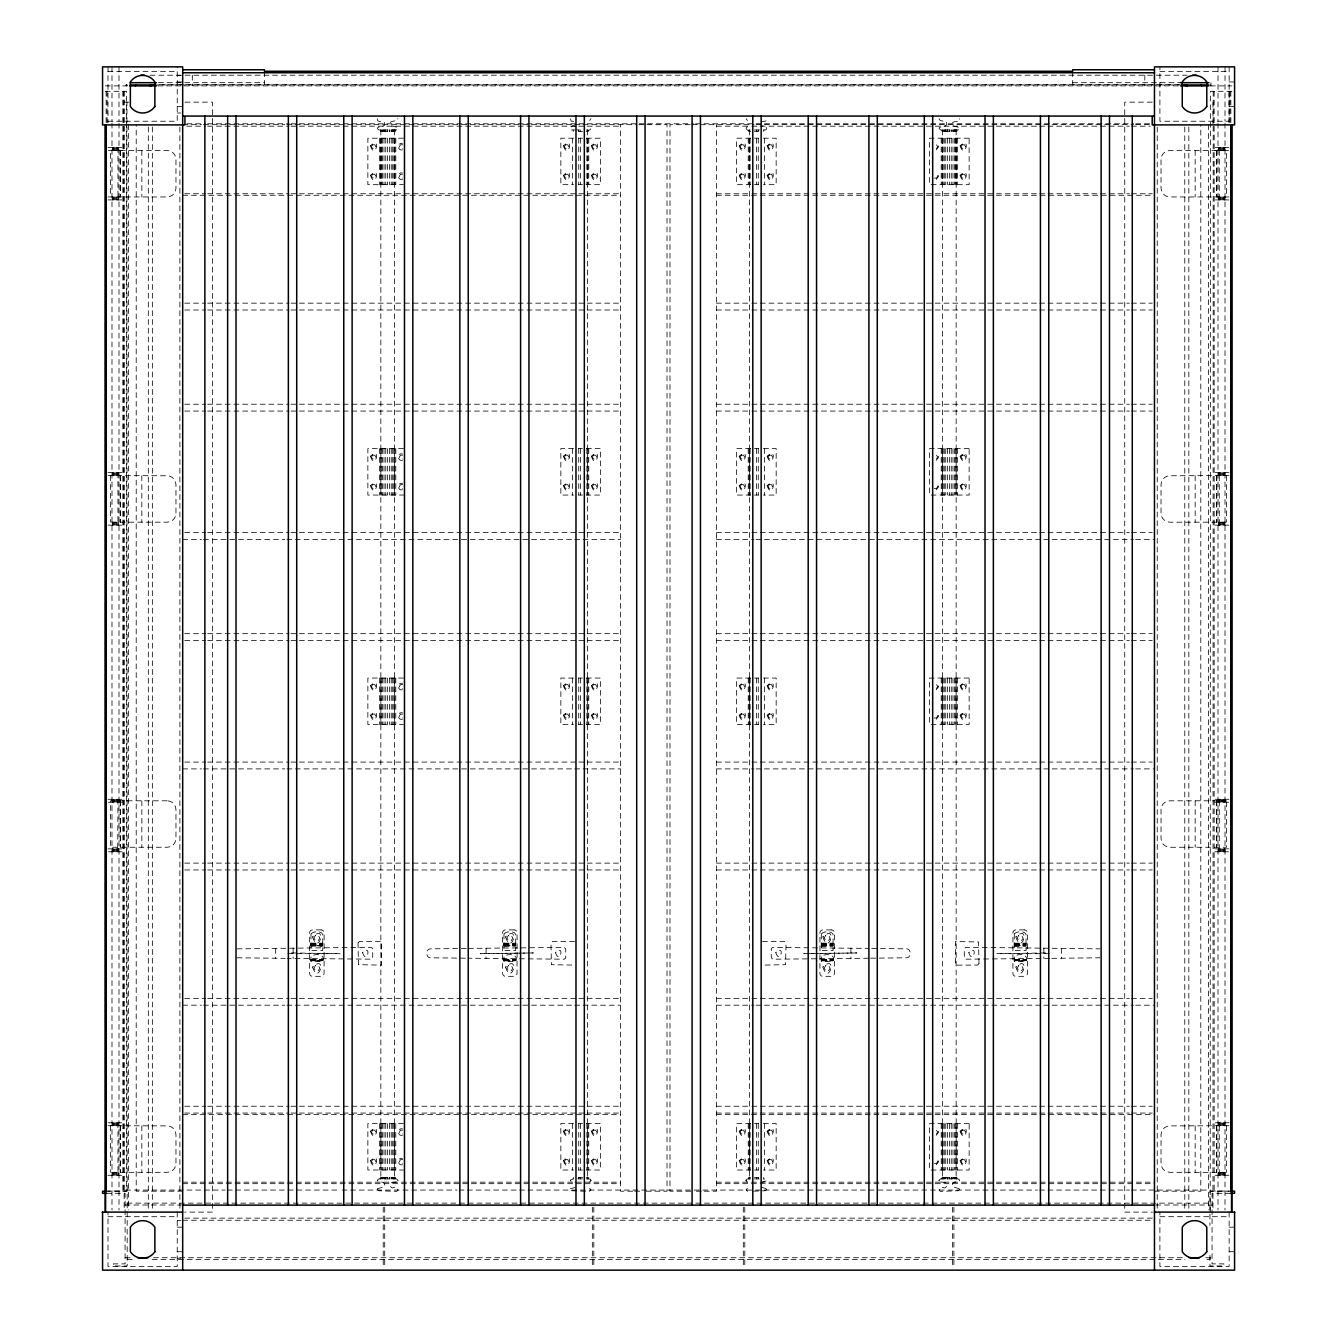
<?xml version="1.0" encoding="UTF-8"?>
<svg xmlns="http://www.w3.org/2000/svg" width="1337" height="1337" viewBox="0 0 1337 1337"><rect width="100%" height="100%" fill="white"/><g stroke="black" fill="none" stroke-linecap="round" stroke-linejoin="round"><path stroke-width="0.75" stroke-dasharray="5 3.75" d="M126.196 84.966L126.196 85.886L127.048 84.966L126.196 85.886L126.196 82.693M1209.952 1257.733L1209.952 1259.588L1203.701 1259.588M1210.938 82.693L1210.938 85.886L1210.085 84.966M1212.977 124.893L1212.977 102.147L1209.885 102.147M377.318 1189.278L378.739 1190.749L396.437 1191.384C400.548 1190.231 395.05 1185.652 392.526 1187.991A2.206 2.206 0 0 1 390.588 1185.785L390.588 1184.532A2.206 2.206 0 0 1 392.526 1182.343L396.939 1181.958L397.958 1180.538M589.65 1182.008L590.937 1180.538M766.703 1189.278L765.282 1190.749L751.528 1191.234M959.682 1189.278L958.261 1190.749L940.563 1191.384C936.452 1190.231 941.95 1185.652 944.474 1187.991A2.206 2.206 0 0 0 946.412 1185.785L946.412 1184.532A2.206 2.206 0 0 0 944.474 1182.343L940.061 1181.958L939.042 1180.538M746.063 1180.37L746.965 1179.017L750.508 1178.9M939.042 1180.37L940.513 1178.9L958.211 1178.9L959.648 1180.086A2.39 2.39 0 0 1 959.665 1180.805L954.25 1182.343A2.206 2.206 0 0 0 952.345 1184.147A5.081 5.081 0 0 0 952.312 1185.05A2.206 2.206 0 0 0 954.25 1187.256L959.665 1188.777M746.096 118.642L747.35 120.514M939.075 118.642C939.293 122.92 949.253 118.826 946.095 125.444C944.323 126.931 935.783 126.597 940.513 129.94L958.211 129.94C963.108 126.263 953.782 127.5 952.445 125.076C950.44 119.21 961.019 123.823 959.448 118.759M377.335 1188.777L382.75 1187.256A2.206 2.206 0 0 0 384.688 1185.05A5.081 5.081 0 0 0 384.655 1184.147A2.206 2.206 0 0 0 382.75 1182.343L377.335 1180.805A2.39 2.39 0 0 1 377.352 1180.086L378.789 1178.9L396.487 1178.9L397.958 1180.37M570.314 1188.777L575.729 1187.256M377.552 118.759C375.981 123.823 386.56 119.21 384.555 125.076C383.218 127.5 373.892 126.263 378.789 129.94L396.487 129.94C401.217 126.597 392.677 126.931 390.905 125.444C387.747 118.826 397.707 122.92 397.925 118.642M570.531 118.759L571.083 121.099L575.729 121.583M936.502 148.608L937.605 146.686L936.502 144.78M936.502 459.009L937.605 457.087L936.502 455.182M936.502 688.455L937.605 686.549L936.502 684.628M936.502 1133.977L937.605 1132.071L936.502 1130.149M936.251 149.894L938.724 146.686L936.251 143.477M936.251 179.375L938.724 176.183L936.251 172.974M936.251 460.296L938.724 457.087L936.251 453.895M936.251 489.777L938.724 486.584L936.251 483.376M936.251 689.742L938.724 686.549L936.251 683.341M936.251 719.239L938.724 716.03L936.251 712.822M936.251 1135.263L938.724 1132.071L936.251 1128.863M936.251 1164.761L938.724 1161.552L936.251 1158.343M589.65 120.514L590.904 118.642M747.35 126.831C744.007 128.001 748.085 131.995 750.508 129.94M747.35 1188.326L746.063 1189.897L747.584 1191.384M402.454 149.894C397.156 151.315 397.156 142.056 402.454 143.477M402.454 179.375C397.156 180.813 397.156 171.554 402.454 172.974M402.454 460.296C397.156 461.716 397.156 452.458 402.454 453.895M402.454 489.777C397.156 491.214 397.156 481.955 402.454 483.376M402.454 689.742C397.156 691.162 397.156 681.92 402.454 683.341M402.454 719.239C397.156 720.66 397.156 711.401 402.454 712.822M402.454 1135.263C397.156 1136.701 397.156 1127.442 402.454 1128.863M402.454 1164.761C397.156 1166.182 397.156 1156.923 402.454 1158.343M575.729 126.497C571.049 123.288 567.874 131.227 573.456 129.94M761.271 121.583L765.917 121.099L766.469 118.759M761.271 1182.343L766.686 1180.805A2.39 2.39 0 0 0 766.669 1180.086L763.544 1178.9M589.416 1191.384L590.937 1189.897L589.65 1188.326M237.05 948.852L357.998 947.415L371.268 947.415L372.705 948.601L372.705 958.027L371.552 959.181L287.221 958.362M466.379 948.418L430.013 948.852C425.701 949.136 425.701 957.493 430.013 957.777L466.379 958.194M468.401 948.401L564.247 947.415L565.718 948.886L565.685 958.027L564.247 959.214L468.401 958.228M868.599 958.228L772.753 959.214L771.282 957.743L771.315 948.601L772.753 947.415L868.599 948.401M870.621 958.194L906.987 957.777C911.299 957.493 911.299 949.136 906.987 948.852L870.621 948.418M1049.779 958.362L965.448 959.181L964.295 958.027L964.295 948.601L965.732 947.415L979.002 947.415L1099.95 948.852M1051.751 958.345L1099.95 957.777M107.996 71.446L177.236 71.446M1159.898 71.446L1229.138 71.446M150.078 75.206L1187.055 75.206M177.236 75.39L180.863 75.39M177.236 81.941L182.684 81.941M1229.138 81.941L1234.569 81.941M158.468 82.693L264.425 82.693M1072.709 82.693L1180.688 82.693M159.203 84.398L1179.986 84.398M153.755 84.966L1183.379 84.966M105.205 85.886L128.803 85.886M158.117 85.886L1180.688 85.886M1210.303 85.886L1231.929 85.886M105.205 91.284L126.58 91.284L126.58 1191.033L107.996 1191.033M1231.929 91.284L1210.42 91.284L1210.186 1212.107M124.157 102.147L128.803 102.147M184.924 102.147L212.399 102.147L212.399 1212.107L184.656 1212.107M1152.21 102.147L1124.735 102.147L1124.735 1212.107L1152.477 1212.107M177.236 106.459L182.684 106.459M1229.138 106.459L1234.569 106.459M177.236 113.01L180.863 113.01M107.996 121.232L177.236 121.232L177.236 66.85M186.846 123.789L205.614 123.789M207.703 123.789L289.026 123.789M291.115 123.789L297.366 123.789M299.455 123.789L576.815 123.789M578.904 123.789L585.155 123.789M587.244 123.789L637.281 123.789M639.37 123.789L645.637 123.789M647.71 123.789L693.585 123.789M695.675 123.789L701.942 123.789M704.014 123.789L754.068 123.789M756.157 123.789L762.408 123.789M764.497 123.789L1133.609 123.789M1135.698 123.789L1150.288 123.789M182.651 124.675L201.419 124.675M203.491 124.675L284.831 124.675M286.92 124.675L293.171 124.675M295.26 124.675L572.604 124.675M574.693 124.675L580.943 124.675M583.032 124.675L636.73 124.675M638.752 124.675L644.802 124.675M646.824 124.675L667.013 124.675L667.013 1191.2L642.779 1191.2M690.176 124.675L669.987 124.675L669.987 1191.2L694.221 1191.2M692.198 124.675L698.248 124.675M700.27 124.675L753.968 124.675M756.057 124.675L762.307 124.675M764.396 124.675L1041.74 124.675M1043.829 124.675L1050.08 124.675M1052.169 124.675L1133.509 124.675M1135.581 124.675L1154.349 124.675M186.812 126.179L205.58 126.179M207.67 126.179L288.993 126.179M291.082 126.179L297.349 126.179M299.421 126.179L576.782 126.179M578.871 126.179L585.121 126.179M587.21 126.179L620.569 126.179M716.431 126.179L749.79 126.179M751.879 126.179L758.129 126.179M760.218 126.179L1037.579 126.179M1039.651 126.179L1045.918 126.179M1048.007 126.179L1129.33 126.179M1131.42 126.179L1150.188 126.179M574.241 129.94L582.564 129.94M586.492 129.94C588.915 131.995 592.993 128.001 589.65 126.831M754.436 129.94L762.758 129.94M763.544 129.94C769.126 131.227 765.951 123.288 761.271 126.497M573.339 131.41L573.088 129.94M582.564 131.41L578.67 131.41L578.67 129.94M586.492 131.41L588.146 131.41L588.146 129.94M750.508 131.41L748.854 131.41L748.854 129.94M754.436 131.41L758.33 131.41M763.661 131.41L763.912 129.94M403.54 138.212L367.859 138.212L367.859 184.656L403.54 184.656M573.54 138.212L560.838 138.212L560.838 184.656L573.54 184.656M578.503 138.212L582.481 138.212M586.375 138.212L600.38 138.212L600.38 184.656L586.375 184.656M750.625 138.212L736.62 138.212L736.62 184.656L750.625 184.656M754.519 138.212L758.497 138.212M763.46 138.212L776.162 138.212L776.162 184.656L763.46 184.656M402.704 144.78L400.498 144.78L399.395 146.686L400.498 148.608L402.704 148.608M107.996 147.404L122.352 147.404L122.352 150.362L107.996 150.362M1229.004 147.404L1214.648 147.404L1214.648 150.362L1229.004 150.362M402.704 174.261L400.498 174.261L399.395 176.183L400.498 178.088L402.704 178.088M934.296 178.088L936.502 178.088L937.605 176.183L936.502 174.261M578.503 184.656L582.481 184.656M754.519 184.656L758.497 184.656M184.723 193.765L205.58 193.765M207.67 193.765L288.993 193.765M291.082 193.765L297.349 193.765M299.421 193.765L576.782 193.765M578.871 193.765L585.121 193.765M587.21 193.765L620.569 193.765M716.431 193.765L749.79 193.765M751.879 193.765L758.129 193.765M760.218 193.765L1037.579 193.765M1039.651 193.765L1045.918 193.765M1048.007 193.765L1129.33 193.765M1131.42 193.765L1152.277 193.765M182.651 195.269L620.569 195.269M716.431 195.269L1154.349 195.269M107.996 196.957L167.108 196.957A8.841 8.841 0 0 0 175.966 188.116L175.966 159.37A8.841 8.841 0 0 0 167.108 150.513L110.536 150.513L110.536 196.957M1229.004 196.957L1169.892 196.957A8.841 8.841 0 0 1 1161.034 188.116L1161.034 159.37A8.841 8.841 0 0 1 1169.892 150.513L1226.464 150.513L1226.464 196.957M107.996 199.915L122.352 199.915L122.352 196.957M1229.004 199.915L1214.648 199.915L1214.648 196.957M184.723 303.165L205.58 303.165M207.67 303.165L288.993 303.165M291.082 303.165L297.349 303.165M299.421 303.165L576.782 303.165M578.871 303.165L585.121 303.165M587.21 303.165L620.569 303.165M716.431 303.165L749.79 303.165M751.879 303.165L758.129 303.165M760.218 303.165L1037.579 303.165M1039.651 303.165L1045.918 303.165M1048.007 303.165L1129.33 303.165M1131.42 303.165L1152.277 303.165M184.723 310L205.58 310M207.67 310L288.993 310M291.082 310L297.349 310M299.421 310L576.782 310M578.871 310L585.121 310M587.21 310L620.569 310M716.431 310L749.79 310M751.879 310L758.129 310M760.218 310L1037.579 310M1039.651 310L1045.918 310M1048.007 310L1129.33 310M1131.42 310L1152.277 310M184.723 404.225L205.58 404.225M207.67 404.225L288.993 404.225M291.082 404.225L297.349 404.225M299.421 404.225L576.782 404.225M578.871 404.225L585.121 404.225M587.21 404.225L620.569 404.225M716.431 404.225L749.79 404.225M751.879 404.225L758.129 404.225M760.218 404.225L1037.579 404.225M1039.651 404.225L1045.918 404.225M1048.007 404.225L1129.33 404.225M1131.42 404.225L1152.277 404.225M184.723 411.061L205.58 411.061M207.67 411.061L288.993 411.061M291.082 411.061L297.349 411.061M299.421 411.061L576.782 411.061M578.871 411.061L585.121 411.061M587.21 411.061L620.569 411.061M716.431 411.061L749.79 411.061M751.879 411.061L758.129 411.061M760.218 411.061L1037.579 411.061M1039.651 411.061L1045.918 411.061M1048.007 411.061L1129.33 411.061M1131.42 411.061L1152.277 411.061M403.54 448.614L367.859 448.614L367.859 495.058L403.54 495.058M573.54 448.614L560.838 448.614L560.838 495.058L573.54 495.058M578.503 448.614L582.481 448.614M586.375 448.614L600.38 448.614L600.38 495.058L586.375 495.058M750.625 448.614L736.62 448.614L736.62 495.058L750.625 495.058M754.519 448.614L758.497 448.614M763.46 448.614L776.162 448.614L776.162 495.058L763.46 495.058M402.704 455.182L400.498 455.182L399.395 457.087L400.498 459.009L402.704 459.009M107.996 472.646L122.352 472.646L122.352 475.588M1229.004 472.646L1214.648 472.646L1214.648 475.588M107.996 475.588L167.108 475.755A8.841 8.841 0 0 1 175.966 484.596L175.966 513.341A8.841 8.841 0 0 1 167.108 522.182L107.996 522.182M1229.004 475.588L1169.892 475.755A8.841 8.841 0 0 0 1161.034 484.596L1161.034 513.341A8.841 8.841 0 0 0 1169.892 522.182L1229.004 522.182M402.704 484.662L400.498 484.662L399.395 486.584L400.498 488.49L402.704 488.49M934.296 488.49L936.502 488.49L937.605 486.584L936.502 484.662M578.503 495.058L582.481 495.058M754.519 495.058L758.497 495.058M107.996 525.14L122.352 525.14L122.352 522.182M1229.004 525.14L1214.648 525.14L1214.648 522.182M184.723 532.611L205.58 532.611M207.67 532.611L288.993 532.611M291.082 532.611L297.349 532.611M299.421 532.611L576.782 532.611M578.871 532.611L585.121 532.611M587.21 532.611L620.569 532.611M716.431 532.611L749.79 532.611M751.879 532.611L758.129 532.611M760.218 532.611L1037.579 532.611M1039.651 532.611L1045.918 532.611M1048.007 532.611L1129.33 532.611M1131.42 532.611L1152.277 532.611M182.651 539.446L201.419 539.446M203.491 539.446L284.831 539.446M286.92 539.446L293.171 539.446M295.26 539.446L572.604 539.446M574.693 539.446L580.943 539.446M583.032 539.446L620.569 539.446M716.431 539.446L753.968 539.446M756.057 539.446L762.307 539.446M764.396 539.446L1041.74 539.446M1043.829 539.446L1050.08 539.446M1052.169 539.446L1133.509 539.446M1135.581 539.446L1154.349 539.446M184.723 633.671L205.58 633.671M207.67 633.671L288.993 633.671M291.082 633.671L297.349 633.671M299.421 633.671L576.782 633.671M578.871 633.671L585.121 633.671M587.21 633.671L620.569 633.671M716.431 633.671L749.79 633.671M751.879 633.671L758.129 633.671M760.218 633.671L1037.579 633.671M1039.651 633.671L1045.918 633.671M1048.007 633.671L1129.33 633.671M1131.42 633.671L1152.277 633.671M184.723 640.507L205.58 640.507M207.67 640.507L288.993 640.507M291.082 640.507L297.349 640.507M299.421 640.507L576.782 640.507M578.871 640.507L585.121 640.507M587.21 640.507L620.569 640.507M716.431 640.507L749.79 640.507M751.879 640.507L758.129 640.507M760.218 640.507L1037.579 640.507M1039.651 640.507L1045.918 640.507M1048.007 640.507L1129.33 640.507M1131.42 640.507L1152.277 640.507M403.54 678.06L367.859 678.06L367.859 724.504L403.54 724.504M573.54 678.06L560.838 678.06L560.838 724.504L573.54 724.504M578.503 678.06L582.481 678.06M586.375 678.06L600.38 678.06L600.38 724.504L586.375 724.504M750.625 678.06L736.62 678.06L736.62 724.504L750.625 724.504M754.519 678.06L758.497 678.06M763.46 678.06L776.162 678.06L776.162 724.504L763.46 724.504M402.704 684.628L400.498 684.628L399.395 686.549L400.498 688.455L402.704 688.455M402.704 714.108L400.498 714.108L399.395 716.03L400.498 717.952L402.704 717.952M934.296 717.952L936.502 717.952L937.605 716.03L936.502 714.108M578.503 724.504L582.481 724.504M754.519 724.504L758.497 724.504M184.723 762.073L205.58 762.073M207.67 762.073L288.993 762.073M291.082 762.073L297.349 762.073M299.421 762.073L576.782 762.073M578.871 762.073L585.121 762.073M587.21 762.073L620.569 762.073M716.431 762.073L749.79 762.073M751.879 762.073L758.129 762.073M760.218 762.073L1037.579 762.073M1039.651 762.073L1045.918 762.073M1048.007 762.073L1129.33 762.073M1131.42 762.073L1152.277 762.073M182.651 768.892L201.419 768.892M203.491 768.892L284.831 768.892M286.92 768.892L293.171 768.892M295.26 768.892L572.604 768.892M574.693 768.892L580.943 768.892M583.032 768.892L620.569 768.892M716.431 768.892L753.968 768.892M756.057 768.892L762.307 768.892M764.396 768.892L1041.74 768.892M1043.829 768.892L1050.08 768.892M1052.169 768.892L1133.509 768.892M1135.581 768.892L1154.349 768.892M107.996 799.292L122.352 799.292L122.352 802.233L107.996 802.233M1229.004 799.292L1214.648 799.292L1214.648 802.233L1229.004 802.233M107.996 848.845L122.352 848.845L122.352 851.786L107.996 851.786M1229.004 848.845L1214.648 848.845L1214.648 851.786L1229.004 851.786M184.723 863.117L205.58 863.117M207.67 863.117L288.993 863.117M291.082 863.117L297.349 863.117M299.421 863.117L576.782 863.117M578.871 863.117L585.121 863.117M587.21 863.117L620.569 863.117M716.431 863.117L749.79 863.117M751.879 863.117L758.129 863.117M760.218 863.117L1037.579 863.117M1039.651 863.117L1045.918 863.117M1048.007 863.117L1129.33 863.117M1131.42 863.117L1152.277 863.117M184.723 869.952L205.58 869.952M207.67 869.952L288.993 869.952M291.082 869.952L297.349 869.952M299.421 869.952L576.782 869.952M578.871 869.952L585.121 869.952M587.21 869.952L620.569 869.952M716.431 869.952L749.79 869.952M751.879 869.952L758.129 869.952M760.218 869.952L1037.579 869.952M1039.651 869.952L1045.918 869.952M1048.007 869.952L1129.33 869.952M1131.42 869.952L1152.277 869.952M574.559 941.515L552.448 941.515L550.978 942.986L551.412 964.679L574.559 965.113M762.441 941.515L784.552 941.515L786.022 942.986L785.588 964.679L762.441 965.113M310.953 943.17L322.752 943.17M503.932 943.17L515.731 943.17M821.269 943.17L833.068 943.17M1014.248 943.17L1026.047 943.17M310.953 943.604L322.752 943.604M503.932 943.604L515.731 943.604M821.269 943.604L833.068 943.604M1014.248 943.604L1026.047 943.604M310.953 944.006L322.752 944.006M503.932 944.006L515.731 944.006M821.269 944.006L833.068 944.006M1014.248 944.006L1026.047 944.006M310.953 944.39L322.752 944.39M503.932 944.39L515.731 944.39M821.269 944.39L833.068 944.39M1014.248 944.39L1026.047 944.39M310.953 944.641L322.752 944.724M503.932 944.641L515.731 944.724M821.269 944.724L833.068 944.641M1014.248 944.724L1026.047 944.641M310.953 945.008L322.752 945.008M503.932 945.008L515.731 945.008M821.269 945.008L833.068 945.008M1014.248 945.008L1026.047 945.008M310.953 945.376L322.752 945.209M503.932 945.376L515.731 945.209M821.269 945.393L833.068 945.376M1014.248 945.376L1026.047 945.426L1014.248 945.677M322.752 945.493L310.953 945.677L322.752 945.961M503.932 945.493L515.731 945.677L503.932 945.961M821.269 945.493L833.068 945.577M821.269 945.961L833.068 945.811M1014.248 945.961L1026.047 945.811M310.953 946.128L322.752 946.128M503.932 946.128L515.731 946.128M821.269 946.128L833.068 946.128M1014.248 946.128L1026.047 946.128M291.399 952.947L340.3 953.682L287.221 953.682M1045.601 952.947L996.7 953.682L1049.779 953.682M310.953 959.381L322.752 959.381M503.932 959.381L515.731 959.381M821.269 959.381L833.068 959.381M1014.248 959.381L1026.047 959.381M310.953 959.665L322.752 959.665M503.932 959.665L515.731 959.665M821.269 959.665L833.068 959.665M1014.248 959.665L1026.047 959.665M310.953 959.949L322.752 959.949M503.932 959.949L515.731 959.949M821.269 959.949L833.068 959.949M1014.248 959.949L1026.047 959.949M310.953 960.2L322.752 960.2M503.932 960.2L515.731 960.2M821.269 960.2L833.068 960.2M1014.248 960.2L1026.047 960.2M310.953 960.417L322.752 960.417M503.932 960.417L515.731 960.417M821.269 960.417L833.068 960.417M1014.248 960.417L1026.047 960.417M322.752 960.601L310.953 960.735L322.752 960.852M503.932 960.601L515.731 960.735L503.932 960.852M821.269 960.601L833.068 960.735L821.269 960.852M1026.047 960.601L1014.248 960.735L1026.047 960.818M184.723 998.355L205.58 998.355M207.67 998.355L288.993 998.355M291.082 998.355L297.349 998.355M299.421 998.355L576.782 998.355M578.871 998.355L585.121 998.355M587.21 998.355L620.569 998.355M716.431 998.355L749.79 998.355M751.879 998.355L758.129 998.355M760.218 998.355L1037.579 998.355M1039.651 998.355L1045.918 998.355M1048.007 998.355L1129.33 998.355M1131.42 998.355L1152.277 998.355M182.651 1005.19L201.419 1005.19M203.491 1005.19L284.831 1005.19M286.92 1005.19L293.171 1005.19M295.26 1005.19L572.604 1005.19M574.693 1005.19L580.943 1005.19M583.032 1005.19L620.569 1005.19M716.431 1005.19L753.968 1005.19M756.057 1005.19L762.307 1005.19M764.396 1005.19L1041.74 1005.19M1043.829 1005.19L1050.08 1005.19M1052.169 1005.19L1133.509 1005.19M1135.581 1005.19L1154.349 1005.19M184.723 1106.234L205.58 1106.234M207.67 1106.234L288.993 1106.234M291.082 1106.234L297.349 1106.234M299.421 1106.234L576.782 1106.234M578.871 1106.234L585.121 1106.234M587.21 1106.234L620.569 1106.234M716.431 1106.234L749.79 1106.234M751.879 1106.234L758.129 1106.234M760.218 1106.234L1037.579 1106.234M1039.651 1106.234L1045.918 1106.234M1048.007 1106.234L1129.33 1106.234M1131.42 1106.234L1152.277 1106.234M184.723 1113.069L205.58 1113.069M207.67 1113.069L288.993 1113.069M291.082 1113.069L297.349 1113.069M299.421 1113.069L576.782 1113.069M578.871 1113.069L585.121 1113.069M587.21 1113.069L620.569 1113.069M716.431 1113.069L749.79 1113.069M751.879 1113.069L758.129 1113.069M760.218 1113.069L1037.579 1113.069M1039.651 1113.069L1045.918 1113.069M1048.007 1113.069L1129.33 1113.069M1131.42 1113.069L1152.277 1113.069M182.651 1114.573L620.569 1114.573M716.431 1114.573L1154.349 1114.573M107.996 1122.779L122.352 1122.779L122.352 1125.721M1229.004 1122.779L1214.648 1122.779L1214.648 1125.721M403.54 1123.598L367.859 1123.598L367.859 1170.025L403.54 1170.025M573.54 1123.598L560.838 1123.598L560.838 1170.025L573.54 1170.025M578.503 1123.598L582.481 1123.598M586.375 1123.598L600.38 1123.598L600.38 1170.025L586.375 1170.025M750.625 1123.598L736.62 1123.598L736.62 1170.025L750.625 1170.025M754.519 1123.598L758.497 1123.598M763.46 1123.598L776.162 1123.598L776.162 1170.025L763.46 1170.025M107.996 1125.721L167.108 1125.888A8.841 8.841 0 0 1 175.966 1134.729L175.966 1163.474A8.841 8.841 0 0 1 167.108 1172.332L107.996 1172.332M1229.004 1125.721L1169.892 1125.888A8.841 8.841 0 0 0 1161.034 1134.729L1161.034 1163.474A8.841 8.841 0 0 0 1169.892 1172.332L1229.004 1172.332M402.704 1130.149L400.498 1130.149L399.395 1132.071L400.498 1133.977L402.704 1133.977M402.704 1159.63L400.498 1159.63L399.395 1161.552L400.498 1163.474L402.704 1163.474M934.296 1163.474L936.502 1163.474L937.605 1161.552L936.502 1159.63M578.503 1170.025L582.481 1170.025M754.519 1170.025L758.497 1170.025M107.996 1175.273L122.352 1175.273L122.352 1172.332M1229.004 1175.273L1214.648 1175.273L1214.648 1172.332M573.339 1177.429L573.088 1178.9M582.564 1177.429L578.67 1177.429L578.67 1178.9M586.492 1177.429L588.146 1177.429L588.146 1178.9M750.508 1177.429L748.854 1177.429L748.854 1178.9M754.436 1177.429L758.33 1177.429M763.661 1177.429L763.912 1178.9M573.456 1178.9L570.331 1180.086A2.39 2.39 0 0 0 570.314 1180.805L575.729 1182.343M577.885 1178.9L582.564 1178.9M586.492 1178.9L590.035 1179.017L590.937 1180.37M754.436 1178.9L759.115 1178.9M182.651 1182.175L620.569 1182.175M716.431 1182.175L1154.349 1182.175M182.651 1183.68L620.569 1183.68M716.431 1183.68L1154.349 1183.68M125.711 1190.064L225.168 1190.064M227.257 1190.064L233.507 1190.064M235.596 1190.064L339.999 1190.064M342.088 1190.064L348.355 1190.064M350.444 1190.064L456.936 1190.064M459.026 1190.064L465.293 1190.064M467.382 1190.064L517.486 1190.064M519.575 1190.064L525.842 1190.064M527.931 1190.064L1037.428 1190.064M1039.517 1190.064L1045.768 1190.064M1047.857 1190.064L1129.297 1190.064M1131.386 1190.064L1209.952 1190.064M1210.42 1191.033L1229.004 1191.033M106.141 1191.2L127.182 1191.2M182.651 1191.2L136.207 1191.2L136.207 124.675M632.685 1191.2L620.569 1191.2L620.569 124.675M634.707 1191.2L640.757 1191.2M696.243 1191.2L702.293 1191.2M704.315 1191.2L716.431 1191.2L716.431 124.675M1154.349 1191.2L1200.793 1191.2L1200.793 124.675M1230.859 1191.2L1209.952 1191.2L1209.952 1225.31M106.659 1193.289L125.093 1193.289L125.093 1263.883L113.244 1263.883L113.244 1265.972L127.182 1265.972L126.948 102.147M1230.475 1193.289L1212.057 1193.289L1212.057 1263.883L1223.89 1263.883L1223.89 1265.972L1209.952 1265.972L1209.952 1253.504M127.015 1203.133L1209.952 1203.133M125.093 1205.005L181.414 1205.005M1155.72 1205.005L1212.057 1205.005M107.996 1216.703L177.236 1216.703M1159.898 1216.703L1229.138 1216.703M184.757 1218.141L1152.377 1218.141M182.684 1220.23L1154.466 1220.23M177.236 1220.648L180.863 1220.648M177.236 1227.182L182.684 1227.182M1229.138 1227.182L1234.569 1227.182M177.236 1251.716L182.684 1251.716M1229.138 1251.716L1234.569 1251.716M125.093 1257.733L131.527 1257.733M153.538 1257.733L1183.596 1257.733M1205.79 1257.733L1212.057 1257.733M177.236 1258.251L180.863 1258.251M127.182 1259.588L133.616 1259.588M152.217 1259.588L1184.933 1259.588M237.05 957.777L285.249 958.345M585.472 1191.234L571.718 1190.749L570.297 1189.278M761.271 1187.256L766.686 1188.777M747.35 1182.008L746.063 1180.538M1210.135 84.966L1210.938 85.886M1230.859 91.284L1230.859 122.586M1229.923 91.284L1229.923 122.586M1229.138 66.85L1229.138 121.232L1159.898 121.232L1159.898 66.85M1229.138 1212.107L1229.138 1266.473L1159.898 1266.473L1159.898 1212.107M1229.004 91.284L1229.004 122.753M1226.464 475.755L1226.464 522.182M1226.464 1125.888L1226.464 1172.332M1225.01 66.85L1225.01 121.082M1225.01 123.171L1225.01 1210.018M1224.893 147.404L1224.893 150.362M1224.893 196.957L1224.893 199.915M1224.893 472.646L1224.893 475.588M1224.893 522.182L1224.893 525.14M1224.893 799.292L1224.893 802.233M1224.893 848.845L1224.893 851.786M1224.893 1122.779L1224.893 1125.721M1224.893 1172.332L1224.893 1175.273M1224.542 147.404L1224.542 150.362M1224.542 196.957L1224.542 199.915M1224.542 472.646L1224.542 475.588M1224.542 522.182L1224.542 525.14M1224.542 799.292L1224.542 802.233M1224.542 848.845L1224.542 851.786M1224.542 1122.779L1224.542 1125.721M1224.542 1172.332L1224.542 1175.273M1223.99 147.404L1223.99 150.362M1223.99 196.957L1223.99 199.915M1223.99 472.646L1223.99 475.588M1223.99 522.182L1223.99 525.14M1223.99 799.292L1223.99 802.233M1223.99 848.845L1223.99 851.786M1223.99 1122.779L1223.99 1125.721M1223.99 1172.332L1223.99 1175.273M1223.255 147.404L1223.255 150.362M1223.255 196.957L1223.255 199.915M1223.255 472.646L1223.255 475.588M1223.255 522.182L1223.255 525.14M1223.255 799.292L1223.255 802.233M1223.255 848.845L1223.255 851.786M1223.255 1122.779L1223.255 1125.721M1223.255 1172.332L1223.255 1175.273M1222.419 147.404L1222.419 150.362M1222.419 196.957L1222.419 199.915M1222.419 472.646L1222.419 475.588M1222.419 522.182L1222.419 525.14M1222.419 799.292L1222.419 802.233M1222.419 848.845L1222.419 851.786M1222.419 1122.779L1222.419 1125.721M1222.419 1172.332L1222.419 1175.273M1221.5 147.404L1221.5 150.362M1221.5 196.957L1221.5 199.915M1221.5 472.646L1221.5 475.588M1221.5 522.182L1221.5 525.14M1221.5 799.292L1221.5 802.233M1221.5 848.845L1221.5 851.786M1221.5 1122.779L1221.5 1125.721M1221.5 1172.332L1221.5 1175.273M1220.597 147.404L1220.597 150.362M1220.597 196.957L1220.597 199.915M1220.597 472.646L1220.597 475.588M1220.597 522.182L1220.597 525.14M1220.597 799.292L1220.597 802.233M1220.597 848.845L1220.597 851.786M1220.597 1122.779L1220.597 1125.721M1220.597 1172.332L1220.597 1175.273M1219.762 147.404L1219.762 150.362M1219.762 196.957L1219.762 199.915M1219.762 472.646L1219.762 475.588M1219.762 522.182L1219.762 525.14M1219.762 799.292L1219.762 802.233M1219.762 848.845L1219.762 851.786M1219.762 1122.779L1219.762 1125.721M1219.762 1172.332L1219.762 1175.273M1219.277 150.513L1219.277 196.957M1219.277 475.755L1219.277 522.182M1219.277 800.813L1219.277 847.257M1219.277 1125.888L1219.277 1172.332M1219.026 147.404L1219.026 150.362M1219.026 196.957L1219.026 199.915M1219.026 472.646L1219.026 475.588M1219.026 522.182L1219.026 525.14M1219.026 799.292L1219.026 802.233M1219.026 848.845L1219.026 851.786M1219.026 1122.779L1219.026 1125.721M1219.026 1172.332L1219.026 1175.273M1218.475 147.404L1218.475 150.362M1218.475 196.957L1218.475 199.915M1218.475 472.646L1218.475 475.588M1218.475 522.182L1218.475 525.14M1218.475 799.292L1218.475 802.233M1218.475 848.845L1218.475 851.786M1218.475 1122.779L1218.475 1125.721M1218.475 1172.332L1218.475 1175.273M1218.007 66.85L1218.007 121.082M1218.007 123.171L1218.007 1210.018M1216.837 150.513L1216.837 196.957M1216.837 475.755L1216.837 522.182M1216.837 800.813L1216.837 847.257M1216.837 1125.888L1216.837 1172.332M1216.553 150.513L1216.553 196.957M1216.553 475.755L1216.553 522.182M1216.553 800.813L1216.553 847.257M1216.553 1125.888L1216.553 1172.332M1214.146 91.284L1214.146 1191.2M1213.211 91.284L1212.977 1210.202M1208.514 124.725L1208.514 1209.835M1195.161 150.513L1195.161 196.957M1195.161 475.755L1195.161 522.182M1195.161 800.813L1195.161 847.257M1195.161 1125.888L1195.161 1172.332M1188.827 126.982L1188.827 1212.107M1184.783 126.982L1184.783 1210.018M1157.24 126.982L1157.24 1210.018M1144.823 75.206L1144.823 85.886M1072.709 71.63L1072.709 84.398M1061.578 948.401L1061.578 958.228M1043.879 948.184L1043.879 958.445M957.526 138.212L957.526 184.656M957.526 448.614L957.526 495.058M957.526 678.06L957.526 724.504M957.526 1123.598L957.526 1170.025M956.891 129.94L956.891 131.41L941.833 131.41L941.833 129.94M956.891 1178.9L956.891 1177.429L941.833 1177.429L941.833 1178.9M956.64 129.94L956.64 131.41M956.59 138.212L956.59 184.656M956.59 448.614L956.59 495.058M956.59 678.06L956.59 724.504M956.59 1123.598L956.59 1170.025M956.64 1177.429L956.64 1178.9M956.156 129.94L956.156 1178.9M955.888 129.94L955.922 131.41M955.922 1177.429L955.922 1178.9M955.621 138.212L955.621 184.656M955.621 448.614L955.621 495.058M955.621 678.06L955.621 724.504M955.621 1123.598L955.621 1170.025M955.236 129.94L955.236 131.41M955.236 1177.429L955.236 1178.9M954.685 129.94L954.685 131.41M954.468 138.212L954.468 184.656M954.468 448.614L954.468 495.058M954.468 678.06L954.468 724.504M954.468 1123.598L954.468 1170.025M954.685 1177.429L954.685 1178.9M954.167 129.94L954.167 131.41M954.167 1177.429L954.167 1178.9M953.899 1207.227L953.899 1268.061M953.131 129.94L953.131 131.41M953.131 1177.429L953.131 1178.9M952.98 138.212L952.98 184.656M952.98 448.614L952.98 495.058M952.98 678.06L952.98 724.504M952.98 1123.598L952.98 1170.025M952.746 129.94L952.746 131.41M952.746 1177.429L952.746 1178.9M952.412 1207.227L952.412 1266.039M951.309 129.94L951.309 131.41M951.242 138.212L951.242 184.656M951.242 448.614L951.242 495.058M951.242 678.06L951.242 724.504M951.242 1123.598L951.242 1170.025M951.309 1177.429L951.309 1178.9M951.125 129.94L951.125 131.41M951.125 1177.429L951.125 1178.9M949.354 129.94L949.354 131.41M949.37 138.212L949.37 184.656M949.37 448.614L949.37 495.058M949.37 678.06L949.37 724.504M949.37 1123.598L949.37 1170.025M949.354 1177.429L949.354 1178.9M947.599 129.94L947.599 131.41M947.599 1177.429L947.599 1178.9M947.415 129.94L947.415 131.41M947.498 138.212L947.498 184.656M947.498 448.614L947.498 495.058M947.498 678.06L947.498 724.504M947.498 1123.598L947.498 1170.025M947.415 1177.429L947.415 1178.9M945.961 129.94L945.961 131.41M945.961 1177.429L945.961 1178.9M945.593 129.94L945.593 131.41M945.76 138.212L945.76 184.656M945.76 448.614L945.76 495.058M945.76 678.06L945.76 724.504M945.76 1123.598L945.76 1170.025M945.593 1177.429L945.593 1178.9M944.557 129.94L944.557 131.41M944.557 1177.429L944.557 1178.9M944.256 138.212L944.256 184.656M944.256 448.614L944.256 495.058M944.256 678.06L944.256 724.504M944.256 1123.598L944.256 1170.025M944.039 129.94L944.039 131.41M944.039 1177.429L944.039 1178.9M943.487 129.94L943.487 131.41M943.487 1177.429L943.487 1178.9M943.103 138.212L943.103 184.656M943.103 448.614L943.103 495.058M943.103 678.06L943.103 724.504M943.103 1123.598L943.103 1170.025M942.836 129.94L942.802 131.41M942.836 1177.429L942.836 1178.9M942.568 129.94L942.568 1178.9M942.384 138.212L942.384 184.656M942.384 448.614L942.384 495.058M942.384 678.06L942.384 724.504M942.384 1123.598L942.384 1170.025M942.084 129.94L942.084 131.41M942.134 138.212L942.134 184.656M942.134 448.614L942.134 495.058M942.134 678.06L942.134 724.504M942.134 1123.598L942.134 1170.025M942.084 1177.429L942.084 1178.9M941.198 138.212L941.198 184.656M941.198 448.614L941.198 495.058M941.198 678.06L941.198 724.504M941.198 1123.598L941.198 1170.025M850.917 948.184L850.917 958.445M764.547 138.212L764.547 184.656M764.547 448.614L764.547 495.058M764.547 678.06L764.547 724.504M764.547 1123.598L764.547 1170.025M758.33 129.94L758.146 131.41M758.263 138.212L758.263 184.656M758.263 448.614L758.263 495.058M758.263 678.06L758.263 724.504M758.263 1123.598L758.263 1170.025M758.146 1177.429L758.33 1178.9M756.374 129.94L756.374 131.41M756.391 138.212L756.391 184.656M756.391 448.614L756.391 495.058M756.391 678.06L756.391 724.504M756.391 1123.598L756.391 1170.025M756.374 1177.429L756.374 1178.9M750.141 138.212L750.141 184.656M750.141 448.614L750.141 495.058M750.141 678.06L750.141 724.504M750.141 1123.598L750.141 1170.025M749.856 129.94L749.823 131.41M749.823 1177.429L749.856 1178.9M749.589 129.94L749.589 1178.9M749.405 138.212L749.405 184.656M749.405 448.614L749.405 495.058M749.405 678.06L749.405 724.504M749.405 1123.598L749.405 1170.025M749.104 129.94L749.104 131.41M749.155 138.212L749.155 184.656M749.155 448.614L749.155 495.058M749.155 678.06L749.155 724.504M749.155 1123.598L749.155 1170.025M749.104 1177.429L749.104 1178.9M748.235 138.212L748.235 184.656M748.235 448.614L748.235 495.058M748.235 678.06L748.235 724.504M748.235 1123.598L748.235 1170.025M744.793 1207.227L744.793 1266.039M743.305 1207.227L743.305 1266.039M593.829 1207.227L593.829 1266.039M592.341 1207.227L592.341 1266.039M588.765 138.212L588.765 184.656M588.765 448.614L588.765 495.058M588.765 678.06L588.765 724.504M588.765 1123.598L588.765 1170.025M587.896 129.94L587.896 131.41M587.845 138.212L587.845 184.656M587.845 448.614L587.845 495.058M587.845 678.06L587.845 724.504M587.845 1123.598L587.845 1170.025M587.896 1177.429L587.896 1178.9M587.411 129.94L587.411 1178.9M587.177 129.94L587.144 131.41M587.177 1177.429L587.144 1178.9M586.859 138.212L586.859 184.656M586.859 448.614L586.859 495.058M586.859 678.06L586.859 724.504M586.859 1123.598L586.859 1170.025M580.626 129.94L580.626 131.41M580.609 138.212L580.609 184.656M580.609 448.614L580.609 495.058M580.609 678.06L580.609 724.504M580.609 1123.598L580.609 1170.025M580.626 1177.429L580.626 1178.9M578.854 129.94L578.854 131.41M578.737 138.212L578.737 184.656M578.737 448.614L578.737 495.058M578.737 678.06L578.737 724.504M578.737 1123.598L578.737 1170.025M578.854 1177.429L578.854 1178.9M572.453 138.212L572.453 184.656M572.453 448.614L572.453 495.058M572.453 678.06L572.453 724.504M572.453 1123.598L572.453 1170.025M486.083 948.184L486.083 958.445M395.802 138.212L395.802 184.656M395.802 448.614L395.802 495.058M395.802 678.06L395.802 724.504M395.802 1123.598L395.802 1170.025M395.167 129.94L395.167 131.41L380.109 131.41L380.109 129.94M395.167 1178.9L395.167 1177.429L380.109 1177.429L380.109 1178.9M394.916 129.94L394.916 131.41M394.916 1177.429L394.916 1178.9M394.866 138.212L394.866 184.656M394.866 448.614L394.616 495.058M394.866 678.06L394.616 724.504M394.616 1123.598L394.866 1170.025M394.432 129.94L394.432 1178.9M394.164 129.94L394.198 131.41M394.198 1177.429L394.164 1178.9M393.897 138.212L393.897 184.656M393.897 448.614L393.897 495.058M393.897 678.06L393.897 724.504M393.897 1123.598L393.897 1170.025M393.513 129.94L393.513 131.41M393.513 1177.429L393.513 1178.9M392.961 129.94L392.961 131.41M392.961 1177.429L392.961 1178.9M392.744 138.212L392.744 184.656M392.744 448.614L392.744 495.058M392.744 678.06L392.744 724.504M392.744 1123.598L392.744 1170.025M392.443 129.94L392.443 131.41M392.443 1177.429L392.443 1178.9M391.407 129.94L391.407 131.41M391.407 1177.429L391.407 1178.9M391.039 129.94L391.039 131.41M391.24 138.212L391.24 184.656M391.24 448.614L391.24 495.058M391.24 678.06L391.24 724.504M391.24 1123.598L391.24 1170.025M391.039 1177.429L391.039 1178.9M389.585 129.94L389.585 131.41M389.585 1177.429L389.585 1178.9M389.401 129.94L389.401 131.41M389.502 138.212L389.502 184.656M389.502 448.614L389.502 495.058M389.502 678.06L389.502 724.504M389.502 1123.598L389.502 1170.025M389.401 1177.429L389.401 1178.9M387.646 129.94L387.646 131.41M387.63 138.212L387.63 184.656M387.63 448.614L387.63 495.058M387.63 678.06L387.63 724.504M387.63 1123.598L387.63 1170.025M387.646 1177.429L387.646 1178.9M385.691 129.94L385.691 131.41M385.758 138.212L385.758 184.656M385.758 448.614L385.758 495.058M385.758 678.06L385.758 724.504M385.758 1123.598L385.758 1170.025M385.875 1177.429L385.691 1178.9M384.722 1207.227L384.722 1266.039M384.254 129.94L384.254 131.41M384.02 138.212L384.02 184.656M384.02 448.614L384.02 495.058M384.02 678.06L384.02 724.504M384.02 1123.598L384.02 1170.025M384.254 1177.429L384.254 1178.9M383.869 129.94L383.869 131.41M383.869 1177.429L383.869 1178.9M383.234 1207.227L383.234 1268.061M382.833 129.94L382.833 131.41M382.833 1177.429L382.833 1178.9M382.532 138.212L382.532 184.656M382.532 448.614L382.532 495.058M382.532 678.06L382.532 724.504M382.532 1123.598L382.532 1170.025M382.315 129.94L382.315 131.41M382.315 1177.429L382.315 1178.9M381.764 129.94L381.764 131.41M381.764 1177.429L381.764 1178.9M381.379 138.212L381.379 184.656M381.379 448.614L381.379 495.058M381.379 678.06L381.379 724.504M381.379 1123.598L381.379 1170.025M381.078 129.94L381.078 131.41M381.112 1177.429L381.112 1178.9M380.844 129.94L380.844 1178.9M380.41 138.212L380.41 184.656M380.41 448.614L380.41 495.058M380.41 678.06L380.41 724.504M380.41 1123.598L380.661 1170.025M380.36 129.94L380.36 131.41M380.36 1177.429L380.36 1178.9M379.474 138.212L379.474 184.656M379.474 448.614L379.474 495.058M379.474 678.06L379.474 724.504M379.474 1123.598L379.474 1170.025M293.121 948.184L293.121 958.445M275.422 948.401L275.422 958.228M264.425 71.63L264.425 84.398M192.311 75.206L192.311 85.886M179.893 126.982L179.893 1210.018M177.236 1212.107L177.236 1266.473L107.996 1266.473L107.996 1212.107M152.351 126.982L152.351 1210.018M148.307 126.982L148.307 1210.018M141.839 150.513L141.839 196.957M141.839 475.755L141.839 522.182M141.839 800.813L141.839 847.257M141.839 1125.888L141.839 1172.332M128.486 124.725L128.486 1209.835M127.366 1203.133L127.366 1205.005M127.366 1257.733L127.366 1259.588M124.157 91.284L124.157 1210.202M123.789 91.284L123.789 1191.2M122.854 91.284L122.854 1191.2M120.447 150.513L120.447 196.957M120.447 475.755L120.447 522.182M120.447 800.813L120.447 847.257M120.447 1125.888L120.447 1172.332M120.163 150.513L120.163 196.957M120.163 475.755L120.163 522.182M120.163 800.813L120.163 847.257M120.163 1125.888L120.163 1172.332M118.993 66.85L118.993 121.082M118.993 123.171L118.993 1210.018M118.525 147.404L118.525 150.362M118.525 196.957L118.525 199.915M118.525 472.646L118.525 475.588M118.525 522.182L118.525 525.14M118.525 799.292L118.525 802.233M118.525 848.845L118.525 851.786M118.525 1122.779L118.525 1125.721M118.525 1172.332L118.525 1175.273M117.974 147.404L117.974 199.915M117.974 472.646L117.974 525.14M117.974 799.292L117.723 847.257M117.974 848.845L117.974 851.786M117.974 1122.779L117.974 1175.273M117.238 147.404L117.238 150.362M117.238 196.957L117.238 199.915M117.238 472.646L117.238 475.588M117.238 522.182L117.238 525.14M117.238 799.292L117.238 802.233M117.238 848.845L117.238 851.786M117.238 1122.779L117.238 1125.721M117.238 1172.332L117.238 1175.273M116.403 147.404L116.403 150.362M116.403 196.957L116.403 199.915M116.403 472.646L116.403 475.588M116.403 522.182L116.403 525.14M116.403 799.292L116.403 802.233M116.403 848.845L116.403 851.786M116.403 1122.779L116.403 1125.721M116.403 1172.332L116.403 1175.273M115.5 147.404L115.5 150.362M115.5 196.957L115.5 199.915M115.5 472.646L115.5 475.588M115.5 522.182L115.5 525.14M115.5 799.292L115.5 802.233M115.5 848.845L115.5 851.786M115.5 1122.779L115.5 1125.721M115.5 1172.332L115.5 1175.273M114.581 147.404L114.581 150.362M114.581 196.957L114.581 199.915M114.581 472.646L114.581 475.588M114.581 522.182L114.581 525.14M114.581 799.292L114.581 802.233M114.581 848.845L114.581 851.786M114.581 1122.779L114.581 1125.721M114.581 1172.332L114.581 1175.273M113.745 147.404L113.745 150.362M113.745 196.957L113.745 199.915M113.745 472.646L113.745 475.588M113.745 522.182L113.745 525.14M113.745 799.292L113.745 802.233M113.745 848.845L113.745 851.786M113.745 1122.779L113.745 1125.721M113.745 1172.332L113.745 1175.273M113.01 147.404L113.01 150.362M113.01 196.957L113.01 199.915M113.01 472.646L113.01 475.588M113.01 522.182L113.01 525.14M113.01 799.292L113.01 802.233M113.01 848.845L113.01 851.786M113.01 1122.779L113.01 1125.721M113.01 1172.332L113.01 1175.273M112.458 147.404L112.458 150.362M112.458 196.957L112.458 199.915M112.458 472.646L112.458 475.588M112.458 522.182L112.458 525.14M112.458 799.292L112.458 802.233M112.458 848.845L112.458 851.786M112.458 1122.779L112.458 1125.721M112.458 1172.332L112.458 1175.273M111.99 66.85L111.99 121.082M111.99 123.171L111.99 1210.018M110.536 475.755L110.536 522.182M110.536 1125.888L110.536 1172.332M107.996 66.85L107.996 122.753M107.077 91.284L107.077 122.586M106.141 91.284L106.141 122.586M590.904 1180.086A2.39 2.39 0 0 1 590.921 1180.805M397.941 1180.086A2.39 2.39 0 0 1 397.941 1180.805M746.079 1180.805A2.39 2.39 0 0 1 746.096 1180.086M939.059 1180.805A2.39 2.39 0 0 1 939.059 1180.086M310.986 934.028L310.953 950.54L322.752 950.54L322.752 934.312C321.298 930.736 312.992 931.053 310.986 934.028M310.986 956.874L310.953 961.587L322.752 961.587C326.429 953.949 314.028 952.897 310.986 956.874M358.032 942.702L358.433 964.679L381.597 965.113L381.597 941.515L359.469 941.515L358.032 942.702M503.965 934.028L503.932 950.54L515.731 950.54L515.731 934.312C514.277 930.736 505.971 931.053 503.965 934.028M503.965 956.874L503.932 961.587L515.731 961.587C519.408 953.949 507.007 952.897 503.965 956.874M979.002 963.626L977.531 965.113L955.403 965.113L955.403 941.515L978.567 941.95L979.002 963.626M821.302 934.028L821.269 950.54L833.068 950.54L833.068 934.312C831.614 930.736 823.308 931.053 821.302 934.028M821.302 956.874L821.269 961.587L833.068 961.587C836.745 953.949 824.344 952.897 821.302 956.874M1014.282 934.028L1014.248 950.54L1026.047 950.54L1026.047 934.312C1024.593 930.736 1016.287 931.053 1014.282 934.028M1014.282 956.874L1014.248 961.587L1026.047 961.587C1029.724 953.949 1017.323 952.897 1014.282 956.874M370.466 145.833C374.978 160.239 381.58 135.605 370.466 145.833M370.466 175.314C374.978 189.737 381.58 165.103 370.466 175.314M370.466 456.235C374.978 470.641 381.58 446.006 370.466 456.235M370.466 485.715C374.978 500.138 381.58 475.504 370.466 485.715M312.574 936.903C318.607 956.122 327.415 923.265 312.574 936.903M312.574 967.035C318.607 986.255 327.415 953.415 312.574 967.035M370.466 685.68C374.978 700.103 381.58 675.469 370.466 685.68M370.466 715.178C374.978 729.584 381.58 704.95 370.466 715.178M362.528 952.546C366.539 965.364 372.405 943.471 362.528 952.546M370.466 1131.202C374.978 1145.625 381.58 1120.991 370.466 1131.202M370.466 1160.7C374.978 1175.106 381.58 1150.472 370.466 1160.7M563.445 145.833C567.958 160.239 574.559 135.605 563.445 145.833M563.445 175.314C567.958 189.737 574.559 165.103 563.445 175.314M591.372 145.833C595.901 160.239 602.486 135.605 591.372 145.833M591.372 175.314C595.901 189.737 602.486 165.103 591.372 175.314M563.445 456.235C567.958 470.641 574.559 446.006 563.445 456.235M563.445 485.715C567.958 500.138 574.559 475.504 563.445 485.715M505.553 936.903C511.586 956.122 520.394 923.265 505.553 936.903M505.553 967.035C511.586 986.255 520.394 953.415 505.553 967.035M591.372 456.235C595.901 470.641 602.486 446.006 591.372 456.235M563.445 685.68C567.958 700.103 574.559 675.469 563.445 685.68M591.372 485.715C595.901 500.138 602.486 475.504 591.372 485.715M563.445 715.178C567.958 729.584 574.559 704.95 563.445 715.178M555.49 952.546C559.518 965.364 565.384 943.471 555.49 952.546M591.372 685.68C595.901 700.087 602.486 675.469 591.372 685.68M591.372 715.178C595.901 729.584 602.486 704.95 591.372 715.178M563.445 1131.202C567.958 1145.625 574.559 1120.991 563.445 1131.202M563.445 1160.7C567.958 1175.106 574.559 1150.472 563.445 1160.7M591.372 1131.202C595.901 1145.625 602.486 1120.991 591.372 1131.202M591.372 1160.7C595.901 1175.106 602.486 1150.472 591.372 1160.7M739.211 145.833C743.74 160.239 750.341 135.605 739.211 145.833M739.211 175.314C743.74 189.737 750.341 165.103 739.211 175.314M767.154 145.833C771.666 160.239 778.268 135.605 767.154 145.833M767.154 175.314C771.666 189.737 778.268 165.103 767.154 175.314M739.211 456.235C743.74 470.641 750.341 446.006 739.211 456.235M739.211 485.715C743.74 500.138 750.341 475.504 739.211 485.715M767.154 456.235C771.666 470.641 778.268 446.006 767.154 456.235M739.211 685.68C743.74 700.087 750.341 675.469 739.211 685.68M767.154 485.715C771.666 500.138 778.268 475.504 767.154 485.715M739.211 715.178C743.74 729.584 750.341 704.95 739.211 715.178M767.154 685.68C771.666 700.103 778.268 675.469 767.154 685.68M767.154 715.178C771.666 729.584 778.268 704.95 767.154 715.178M739.211 1131.202C743.74 1145.625 750.341 1120.991 739.211 1131.202M739.211 1160.7C743.74 1175.106 750.341 1150.472 739.211 1160.7M775.811 952.546C779.822 965.364 785.688 943.471 775.811 952.546M767.154 1131.202C771.666 1145.625 778.268 1120.991 767.154 1131.202M767.154 1160.7C771.666 1175.106 778.268 1150.472 767.154 1160.7M822.89 936.903C828.923 956.122 837.731 923.265 822.89 936.903M822.89 967.035C828.923 986.255 837.714 953.415 822.89 967.035M960.133 145.833C964.645 160.239 971.247 135.605 960.133 145.833M960.133 175.314C964.645 189.737 971.247 165.103 960.133 175.314M960.133 456.235C964.645 470.641 971.247 446.006 960.133 456.235M960.133 485.715C964.645 500.138 971.247 475.504 960.133 485.715M960.133 685.68C964.645 700.103 971.247 675.469 960.133 685.68M960.133 715.178C964.645 729.584 971.247 704.95 960.133 715.178M968.79 952.546C972.801 965.364 978.667 943.471 968.79 952.546M960.133 1131.202C964.645 1145.625 971.247 1120.991 960.133 1131.202M960.133 1160.7C964.645 1175.106 971.247 1150.472 960.133 1160.7M1015.869 936.903C1021.903 956.122 1030.693 923.265 1015.869 936.903M1015.869 967.035C1021.903 986.255 1030.693 953.415 1015.869 967.035M372.572 144.78L371.452 146.686L372.572 148.608L374.778 148.608L375.881 146.686L374.778 144.78L372.572 144.78M372.572 174.261L371.452 176.183L372.572 178.088L374.778 178.088L375.881 176.183L374.778 174.261L372.572 174.261M372.572 455.182L371.452 457.087L372.572 459.009L374.778 459.009L375.881 457.087L374.778 455.182L372.572 455.182M565.534 144.78L564.431 146.686L565.534 148.608L567.757 148.608L568.86 146.686L567.757 144.78L565.534 144.78M372.572 484.662L371.452 486.584L372.572 488.49L374.778 488.49L375.881 486.584L374.778 484.662L372.572 484.662M565.534 174.261L564.431 176.183L565.534 178.088L567.757 178.088L568.86 176.183L567.757 174.261L565.534 174.261M593.478 144.78L592.358 146.686L593.478 148.608L595.684 148.608L596.787 146.686L595.684 144.78L593.478 144.78M593.478 174.261L592.358 176.183L593.478 178.088L595.684 178.088L596.787 176.183L595.684 174.261L593.478 174.261M372.572 684.628L371.452 686.549L372.572 688.455L374.778 688.455L375.881 686.549L374.778 684.628L372.572 684.628M372.572 714.108L371.452 716.03L372.572 717.952L374.778 717.952L375.881 716.03L374.778 714.108L372.572 714.108M741.316 144.78L740.213 146.686L741.316 148.608L743.522 148.608L744.642 146.686L743.522 144.78L741.316 144.78M565.534 455.182L564.431 457.087L565.534 459.009L567.757 459.009L568.86 457.087L567.757 455.182L565.534 455.182M741.316 174.261L740.213 176.183L741.316 178.088L743.522 178.088L744.642 176.183L743.522 174.261L741.316 174.261M565.534 484.662L564.431 486.584L565.534 488.49L567.757 488.49L568.86 486.584L567.757 484.662L565.534 484.662M769.243 144.78L768.14 146.686L769.243 148.608L771.466 148.608L772.569 146.686L771.466 144.78L769.243 144.78M315.382 935.482L313.911 938.039L315.382 940.596L318.323 940.596L319.81 938.039L318.323 935.482L315.382 935.482M593.478 455.182L592.358 457.087L593.478 459.009L595.684 459.009L596.787 457.087L595.684 455.182L593.478 455.182M769.243 174.261L768.14 176.183L769.243 178.088L771.466 178.088L772.569 176.183L771.466 174.261L769.243 174.261M315.382 965.632L313.911 968.189L315.382 970.746L318.323 970.746L319.81 968.189L318.323 965.632L315.382 965.632M593.478 484.662L592.358 486.584L593.478 488.49L595.684 488.49L596.787 486.584L595.684 484.662L593.478 484.662M565.534 684.628L564.431 686.549L565.534 688.455L567.757 688.455L568.86 686.549L567.757 684.628L565.534 684.628M565.534 714.108L564.431 716.03L565.534 717.952L567.757 717.952L568.86 716.03L567.757 714.108L565.534 714.108M593.478 684.628L592.358 686.549L593.478 688.455L595.684 688.455L596.787 686.549L595.684 684.628L593.478 684.628M741.316 455.182L740.213 457.087L741.316 459.009L743.522 459.009L744.642 457.087L743.522 455.182L741.316 455.182M593.478 714.108L592.358 716.03L593.478 717.952L595.684 717.952L596.787 716.03L595.684 714.108L593.478 714.108M741.316 484.662L740.213 486.584L741.316 488.49L743.522 488.49L744.642 486.584L743.522 484.662L741.316 484.662M372.572 1130.149L371.452 1132.071L372.572 1133.977L374.778 1133.977L375.881 1132.071L374.778 1130.149L372.572 1130.149M769.243 455.182L768.14 457.087L769.243 459.009L771.466 459.009L772.569 457.087L771.466 455.182L769.243 455.182M372.572 1159.63L371.452 1161.552L372.572 1163.474L374.778 1163.474L375.881 1161.552L374.778 1159.63L372.572 1159.63M962.222 144.78L961.119 146.686L962.222 148.608L964.428 148.608L965.548 146.686L964.428 144.78L962.222 144.78M508.361 935.482L506.89 938.039L508.361 940.596L511.302 940.596L512.79 938.039L511.302 935.482L508.361 935.482M769.243 484.662L768.14 486.584L769.243 488.49L771.466 488.49L772.569 486.584L771.466 484.662L769.243 484.662M962.222 174.261L961.119 176.183L962.222 178.088L964.428 178.088L965.548 176.183L964.428 174.261L962.222 174.261M508.361 965.632L506.89 968.189L508.361 970.746L511.302 970.746L512.79 968.189L511.302 965.632L508.361 965.632M741.316 684.628L740.213 686.549L741.316 688.455L743.522 688.455L744.642 686.549L743.522 684.628L741.316 684.628M741.316 714.108L740.213 716.03L741.316 717.952L743.522 717.952L744.642 716.03L743.522 714.108L741.316 714.108M769.243 684.628L768.14 686.549L769.243 688.455L771.466 688.455L772.569 686.549L771.466 684.628L769.243 684.628M769.243 714.108L768.14 716.03L769.243 717.952L771.466 717.952L772.569 716.03L771.466 714.108L769.243 714.108M565.534 1130.149L564.431 1132.071L565.534 1133.977L567.757 1133.977L568.86 1132.071L567.757 1130.149L565.534 1130.149M962.222 455.182L961.119 457.087L962.222 459.009L964.428 459.009L965.548 457.087L964.428 455.182L962.222 455.182M565.534 1159.63L564.431 1161.552L565.534 1163.474L567.757 1163.474L568.86 1161.552L567.757 1159.63L565.534 1159.63M962.222 484.662L961.119 486.584L962.222 488.49L964.428 488.49L965.548 486.584L964.428 484.662L962.222 484.662M593.478 1130.149L592.358 1132.071L593.478 1133.977L595.684 1133.977L596.787 1132.071L595.684 1130.149L593.478 1130.149M593.478 1159.63L592.358 1161.552L593.478 1163.474L595.684 1163.474L596.787 1161.552L595.684 1159.63L593.478 1159.63M962.222 684.628L961.119 686.549L962.222 688.455L964.428 688.455L965.548 686.549L964.428 684.628L962.222 684.628M825.698 935.482L824.21 938.039L825.698 940.596L828.639 940.596L830.11 938.039L828.639 935.482L825.698 935.482M962.222 714.108L961.119 716.03L962.222 717.952L964.428 717.952L965.548 716.03L964.428 714.108L962.222 714.108M825.698 965.632L824.21 968.189L825.698 970.746L828.639 970.746L830.11 968.189L828.639 965.632L825.698 965.632M741.316 1130.149L740.213 1132.071L741.316 1133.977L743.522 1133.977L744.642 1132.071L743.522 1130.149L741.316 1130.149M741.316 1159.63L740.213 1161.552L741.316 1163.474L743.522 1163.474L744.642 1161.552L743.522 1159.63L741.316 1159.63M769.243 1130.149L768.14 1132.071L769.243 1133.977L771.466 1133.977L772.569 1132.071L771.466 1130.149L769.243 1130.149M769.243 1159.63L768.14 1161.552L769.243 1163.474L771.466 1163.474L772.569 1161.552L771.466 1159.63L769.243 1159.63M1018.677 935.482L1017.19 938.039L1018.677 940.596L1021.618 940.596L1023.089 938.039L1021.618 935.482L1018.677 935.482M1018.677 965.632L1017.19 968.189L1018.677 970.746L1021.618 970.746L1023.089 968.189L1021.618 965.632L1018.677 965.632M962.222 1130.149L961.119 1132.071L962.222 1133.977L964.428 1133.977L965.548 1132.071L964.428 1130.149L962.222 1130.149M962.222 1159.63L961.119 1161.552L962.222 1163.474L964.428 1163.474L965.548 1161.552L964.428 1159.63L962.222 1159.63M969.141 138.212L929.599 138.212L929.599 184.656L969.141 184.656L969.141 138.212M969.141 448.614L929.599 448.614L929.599 495.058L969.141 495.058L969.141 448.614M969.141 678.06L929.599 678.06L929.599 724.504L969.141 724.504L969.141 678.06M167.108 800.813L110.536 800.813L110.536 847.257L167.108 847.257A8.841 8.841 0 0 0 175.966 838.416L175.966 809.67A8.841 8.841 0 0 0 167.108 800.813M1226.464 800.813L1169.892 800.813A8.841 8.841 0 0 0 1161.034 809.67L1161.034 838.416A8.841 8.841 0 0 0 1169.892 847.257L1226.464 847.257L1226.464 800.813M321.131 929.9L312.574 929.9A2.941 2.941 0 0 0 309.616 932.842L309.616 973.386A2.941 2.941 0 0 0 312.574 976.328L321.131 976.328A2.941 2.941 0 0 0 324.089 973.386L324.089 932.842A2.941 2.941 0 0 0 321.131 929.9M514.11 929.9L505.553 929.9A2.941 2.941 0 0 0 502.595 932.842L502.595 973.386A2.941 2.941 0 0 0 505.553 976.328L514.11 976.328A2.941 2.941 0 0 0 517.068 973.386L517.068 932.842A2.941 2.941 0 0 0 514.11 929.9M831.447 929.9L822.89 929.9A2.941 2.941 0 0 0 819.932 932.842L819.932 973.386A2.941 2.941 0 0 0 822.89 976.328L831.447 976.328A2.941 2.941 0 0 0 834.405 973.386L834.405 932.842A2.941 2.941 0 0 0 831.447 929.9M1024.426 929.9L1015.869 929.9A2.941 2.941 0 0 0 1012.911 932.842L1012.911 973.386A2.941 2.941 0 0 0 1015.869 976.328L1024.426 976.328A2.941 2.941 0 0 0 1027.384 973.386L1027.384 932.842A2.941 2.941 0 0 0 1024.426 929.9M533.279 952.947L480.2 953.682L533.279 952.947M856.8 952.947L803.721 953.682L856.8 952.947M969.141 1123.598L929.599 1123.598L929.599 1170.025L969.141 1170.025L969.141 1123.598"/><path stroke-width="1.5" d="M135.438 85.886L135.906 84.966M153.755 84.966L150.078 85.886L150.078 84.966M182.684 69.775L264.425 69.775L264.425 71.262L1072.709 71.262L1072.709 69.775L1154.466 69.775M182.684 72.75L1154.466 72.75M140.786 75.206L144.496 75.206M1192.637 75.206L1196.348 75.206M130.241 82.693L156.462 82.693M1180.688 82.693L1208.915 82.693M130.374 84.966L155.41 84.966M1181.724 84.966L1208.849 84.966M129.906 85.886L156.462 85.886M1180.688 85.886L1208.915 85.886M182.684 116.068L1154.466 116.068M106.659 1191.2L102.565 1191.2L102.565 1193.289L106.659 1193.289M1230.475 1191.2L1234.569 1191.2L1234.569 1193.289L1230.475 1193.289M182.684 1205.138L1154.466 1205.138M102.197 1212.107L182.684 1212.107M1154.466 1212.107L1234.803 1212.107M137.611 1257.733L148.039 1257.733M1189.094 1257.733L1199.523 1257.733M1183.379 84.966L1187.055 85.886L1187.055 84.966M1201.228 84.966L1201.696 85.886M1234.569 1212.107L1234.569 1270.15L102.565 1270.15L102.565 1212.107M1231.795 124.675L1231.795 1211.924M1231.561 124.893L1231.561 1212.107M1230.859 124.675L1230.859 1191.2M1154.466 1270.15L1154.466 66.85L1234.569 66.85L1234.569 124.893L1152.21 124.893L1152.21 116.62M1132.272 116.068L1132.272 1205.138M1109.493 116.068L1109.493 1205.138M1101.136 116.068L1101.136 1205.138M1048.776 116.068L1048.776 1205.138M1040.42 116.068L1040.42 1205.138M993.374 116.068L993.374 1205.138M985.018 116.068L985.018 1205.138M932.674 116.068L932.674 1205.138M924.302 116.068L924.302 1205.138M877.273 116.068L877.273 1205.138M868.916 116.068L868.916 1205.138M816.556 116.068L816.556 1205.138M808.2 116.068L808.2 1205.138M761.154 116.068L761.154 1205.138M752.798 116.068L752.798 1205.138M700.454 116.068L700.454 1205.138M692.081 116.068L692.081 1205.138M645.052 116.068L645.052 1205.138M636.696 116.068L636.696 1205.138M584.336 116.068L584.336 1205.138M575.98 116.068L575.98 1205.138M528.934 116.068L528.934 1205.138M520.578 116.068L520.578 1205.138M468.234 116.068L468.234 1205.138M459.861 116.068L459.861 1205.138M412.832 116.068L412.832 1205.138M404.476 116.068L404.476 1205.138M352.116 116.068L352.116 1205.138M343.759 116.068L343.759 1205.138M296.714 116.068L296.714 1205.138M288.357 116.068L288.357 1205.138M236.014 116.068L236.014 1205.138M227.641 116.068L227.641 1205.138M204.862 116.068L204.862 1205.138M184.924 116.62L184.924 124.893L102.565 124.893L102.565 66.85L182.684 66.85L182.684 1270.15M106.141 124.675L106.141 1191.2M105.59 124.893L105.59 1212.107M105.205 124.675L105.205 1211.924M1206.776 106.459L1206.776 81.941A14.757 14.757 0 0 0 1182.259 81.941L1182.259 106.459A14.757 14.757 0 0 0 1206.776 106.459M1206.776 1251.716L1206.776 1227.182A14.757 14.757 0 0 0 1182.259 1227.182L1182.259 1251.716A14.757 14.757 0 0 0 1206.776 1251.716M154.875 106.459L154.875 81.941A14.757 14.757 0 0 0 130.357 81.941L130.357 106.459A14.757 14.757 0 0 0 154.875 106.459M154.875 1251.716L154.875 1227.182A14.757 14.757 0 0 0 130.357 1227.182L130.357 1251.716A14.757 14.757 0 0 0 154.875 1251.716"/></g></svg>
